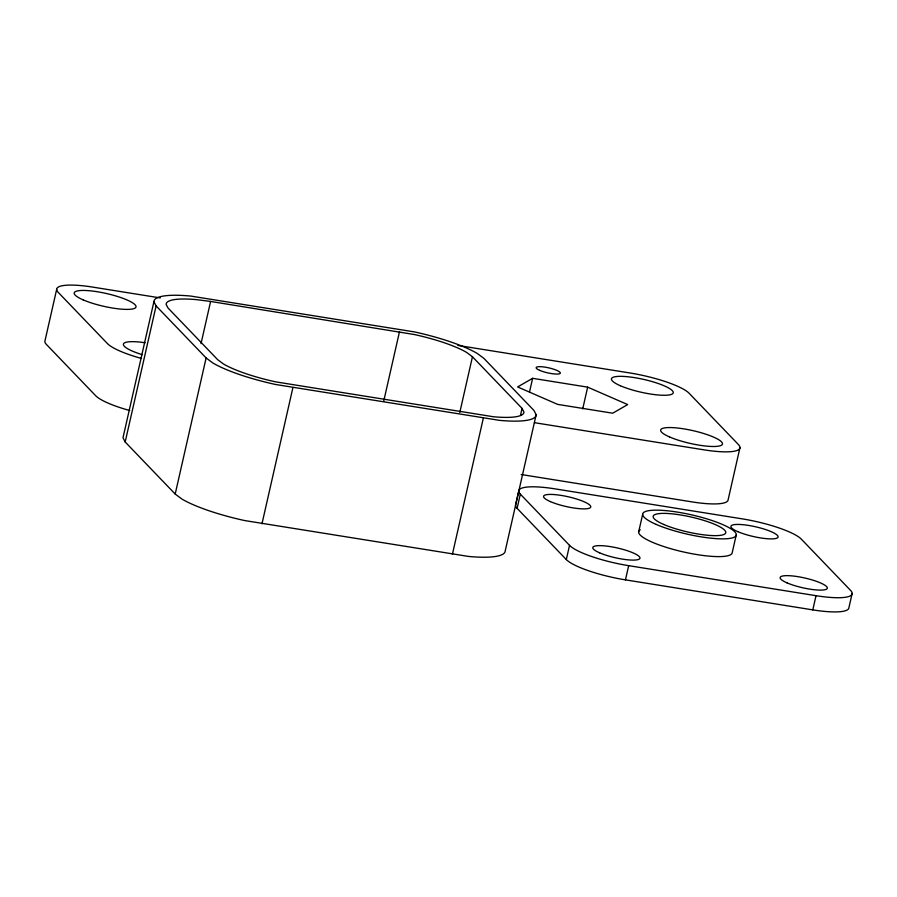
<?xml version="1.0" encoding="UTF-8"?>
<svg xmlns="http://www.w3.org/2000/svg" width="897" height="897" viewBox="0 0 897 897"><rect width="100%" height="100%" fill="white"/><g stroke="black" fill="none" stroke-linecap="round" stroke-linejoin="round"><path stroke-width="1.35" d="M56.679 289.35L44.85 341.421A49.604 10.226 12.8 0 0 46.442 344.482L95.654 395.7A49.604 10.226 12.8 0 0 129.729 410.534M153.914 301.695L122.99 437.77L125.176 441.986L175.195 494.045L181.788 498.967A74.619 15.384 12.8 0 0 244.69 520.563L468.514 556.432A74.619 15.384 12.8 0 0 505.246 550.792L536.159 414.706L533.973 410.49L483.954 358.43L477.372 353.519A74.619 15.384 12.8 0 0 414.459 331.912L190.646 296.055A74.619 15.384 12.8 0 0 153.914 301.695L156.1 305.899L206.119 357.959L212.701 362.881A74.619 15.384 12.8 0 0 275.603 384.488L499.427 420.345A74.619 15.384 12.8 0 0 536.159 414.706M125.176 441.986L156.1 305.899M201.029 343.618L210.604 301.448L414.403 334.547A62.117 12.805 12.8 0 1 466.765 352.521L472.45 356.771L522.065 408.404L523.949 412.048A62.117 12.805 12.8 0 1 493.372 416.735L275.671 381.853A62.117 12.805 12.8 0 1 223.308 363.868L217.623 359.63L168.008 307.985L166.124 304.352A62.117 12.805 12.8 0 1 196.701 299.665L210.604 301.448M175.195 494.045L206.119 357.959M261.969 523.848L292.882 387.762M383.737 401.082L399.49 331.711M459.78 412.53L472.45 356.771M452.391 554.357L483.304 418.271M520.518 415.21L522.065 408.404M529.533 391.899L532.627 378.321L587.658 387.145L627.687 404.581L612.696 413.203L557.665 404.39L517.625 386.943L532.627 378.321M518.735 491.085L515.517 505.28A49.604 10.226 12.8 0 0 517.098 508.341L566.31 559.56A49.604 10.226 12.8 0 0 625.456 579.866L812.805 609.882A49.604 10.226 12.8 0 0 848.921 607.65L852.15 593.444M517.098 508.341L520.327 494.146A49.604 10.226 12.8 0 1 554.862 488.843L742.211 518.858A49.604 10.226 12.8 0 1 801.346 539.164L850.558 590.383A49.604 10.226 12.8 0 1 816.023 595.686L628.685 565.671A49.604 10.226 12.8 0 1 569.539 545.365L520.327 494.146M582.725 408.864L587.658 387.145M566.31 559.56L569.539 545.365M625.456 579.866L628.685 565.671M638.63 532.056L642.667 514.306M739.98 447.581L728.151 499.651A49.604 10.226 12.8 0 1 692.024 501.894L521.213 474.524M736.291 534.724L732.255 552.474A47.956 9.889 12.8 0 1 679.107 550.926A47.956 9.889 12.8 0 1 640.29 529.791M812.805 609.882L816.023 595.686M457.84 345.412L630.042 372.995A49.604 10.226 12.8 0 1 689.176 393.312L738.388 444.531A49.604 10.226 12.8 0 1 703.853 449.823L534.421 422.678M160.305 297.927L92.806 287.118A49.604 10.226 12.8 0 0 58.271 292.411L107.483 343.629A49.604 10.226 12.8 0 0 141.558 358.475M142.343 354.707A31.687 6.537 12.8 0 1 123.416 344.1A31.687 6.537 12.8 0 1 145.168 342.755M620.365 385.744A31.687 6.537 12.8 0 0 672.178 394.041A31.687 6.537 12.8 0 0 634.482 377.626A31.687 6.537 12.8 0 0 620.365 385.744M669.577 436.962A31.687 6.537 12.8 0 0 721.39 445.26A31.687 6.537 12.8 0 0 683.693 428.844A31.687 6.537 12.8 0 0 669.577 436.962M539.646 370.338A12.401 2.556 12.8 0 0 559.93 373.589A12.401 2.556 12.8 0 0 545.174 367.165A12.401 2.556 12.8 0 0 539.646 370.338M83.118 299.856A31.687 6.537 12.8 0 0 134.942 308.164A31.687 6.537 12.8 0 0 97.246 291.738A31.687 6.537 12.8 0 0 83.118 299.856M599.6 552.821A24.185 4.99 12.8 0 0 639.146 559.156A24.185 4.99 12.8 0 0 610.375 546.621A24.185 4.99 12.8 0 0 599.6 552.821M737.738 531.618A24.185 4.99 12.8 0 0 777.284 537.953A24.185 4.99 12.8 0 0 748.513 525.418A24.185 4.99 12.8 0 0 737.738 531.618M550.388 501.602A24.185 4.99 12.8 0 0 589.934 507.937A24.185 4.99 12.8 0 0 561.163 495.402A24.185 4.99 12.8 0 0 550.388 501.602M786.949 582.837A24.185 4.99 12.8 0 0 826.496 589.172A24.185 4.99 12.8 0 0 797.725 576.636A24.185 4.99 12.8 0 0 786.949 582.837M663.668 524.442A37.203 7.669 12.8 0 0 724.518 534.186A37.203 7.669 12.8 0 0 680.251 514.912A37.203 7.669 12.8 0 0 663.668 524.442M656.212 524.42A47.956 9.889 12.8 0 0 734.632 536.989A47.956 9.889 12.8 0 0 677.583 512.131A47.956 9.889 12.8 0 0 656.212 524.42"/></g></svg>
